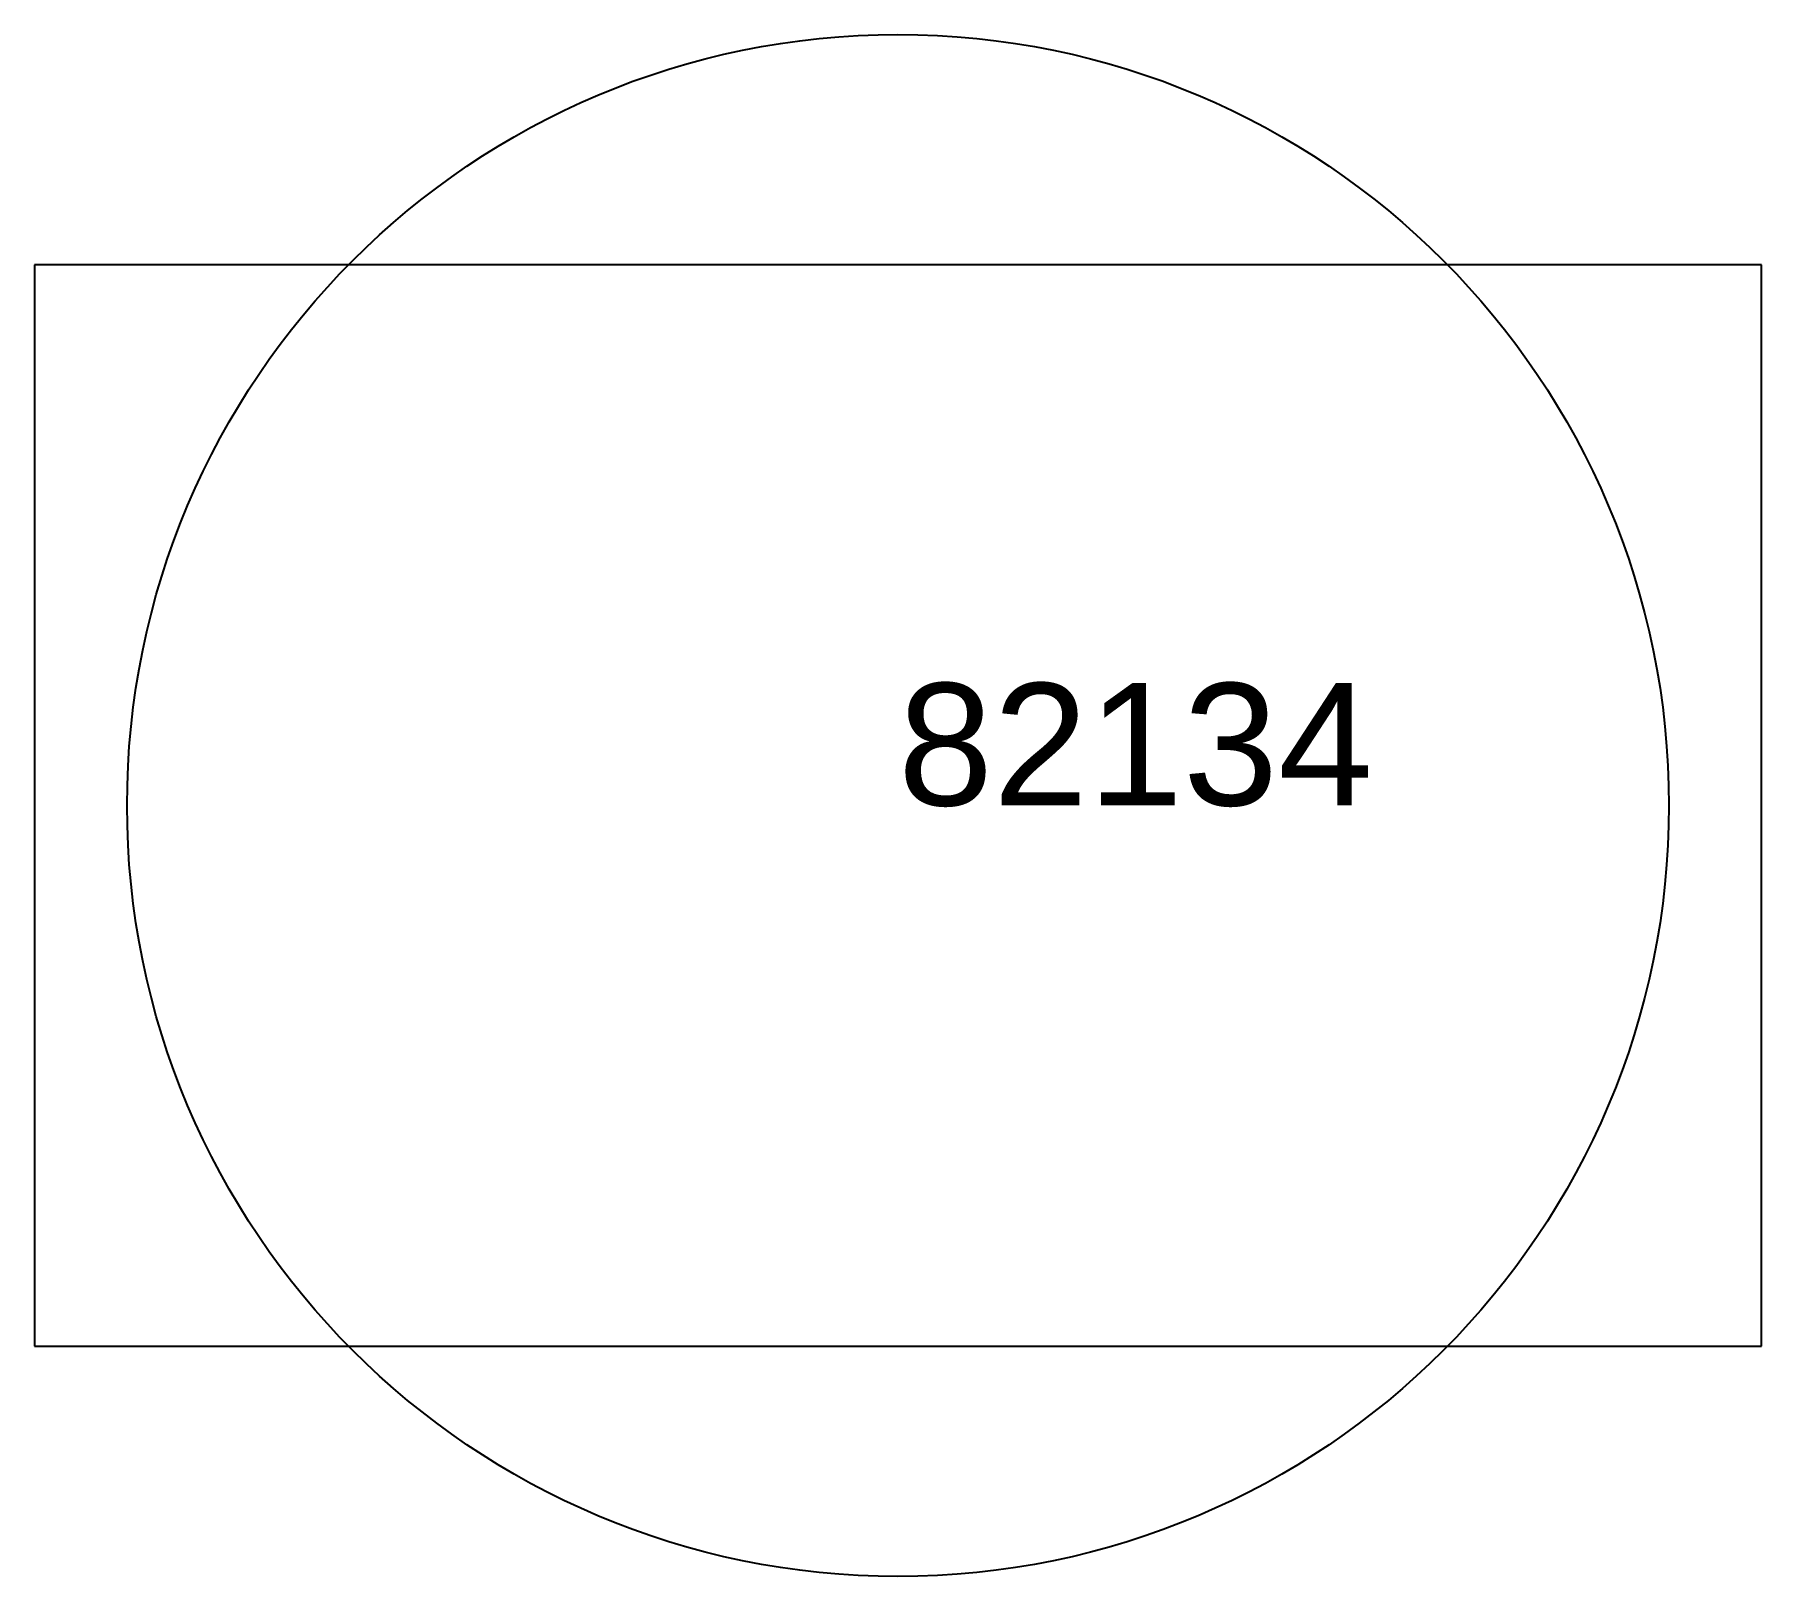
# Model space of a CAD drawing. Header units: inches. Extents: x 240 to 275.3, y 183 to 214.5.
import ezdxf

# ---------------------------------------------------------------- set-up
doc = ezdxf.new("R2010")
doc.units = ezdxf.units.IN
doc.header["$MEASUREMENT"] = 0
doc.styles.get("Standard").update_dxf_attribs({"font": 'arial.ttf'})

msp = doc.modelspace()

# ---------------------------------------------------------------- linework, layer by layer
for p, q in [((240.049, 209.775), (240.049, 187.675)), ((275.349, 209.775), (240.049, 209.775)), ((275.349, 187.675), (275.349, 209.775)), ((240.049, 187.675), (275.349, 187.675))]:
    msp.add_line(p, q)
msp.add_circle((257.699, 198.725), 15.758)

# ---------------------------------------------------------------- texts
msp.add_text('82134', height=2.5).set_placement((257.699, 198.725))

doc.saveas('drawing.dxf')
